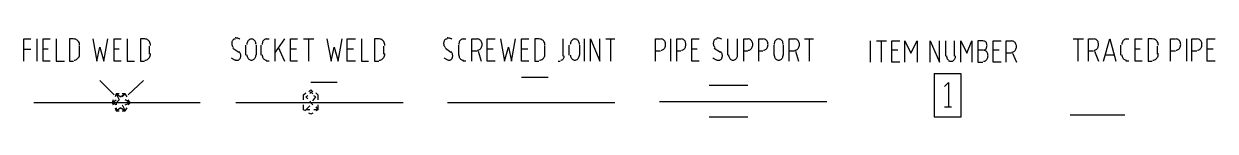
# Model space of a CAD drawing. Header units: millimetres. Extents: x 43 to 817, y 0 to 715.
# Drawn here: x 676.4 to 817.4, y 0 to 9.4 of the extents above; entities that cross this region are included whole.
import ezdxf

# ---------------------------------------------------------------- set-up
doc = ezdxf.new("R2010")
doc.units = ezdxf.units.MM
doc.layers.add('DIAGRAM', color=4, linetype='Continuous')

msp = doc.modelspace()

# ---------------------------------------------------------------- linework, layer by layer
at = {"layer": 'DIAGRAM'}
for p, q in [((676.36, 6.64), (676.36, 9.28)), ((676.36, 9.28), (677.2, 9.28)), ((677.92, 6.64), (677.92, 9.28)), ((678.64, 6.64), (678.64, 9.28)), ((678.64, 9.28), (679.48, 9.28)), ((680.2, 9.28), (680.2, 6.64)), ((682.24, 9.28), (681.76, 9.28)), ((681.76, 9.28), (681.76, 6.64)), ((682.41, 9.27), (682.3, 9.28)), ((682.51, 9.24), (682.41, 9.27)), ((682.6, 9.19), (682.51, 9.24)), ((682.69, 9.13), (682.6, 9.19)), ((682.77, 9.05), (682.69, 9.13)), ((682.83, 8.96), (682.77, 9.05)), ((682.89, 8.86), (682.83, 8.96)), ((682.93, 8.75), (682.89, 8.86)), ((682.95, 8.63), (682.93, 8.75)), ((682.96, 8.5), (682.95, 8.63)), ((684.52, 9.28), (685, 6.64)), ((685.84, 6.64), (686.32, 9.28)), ((687.04, 6.64), (687.04, 9.28)), ((687.04, 9.28), (687.88, 9.28)), ((688.6, 9.28), (688.6, 6.64)), ((690.64, 9.28), (690.16, 9.28)), ((690.16, 9.28), (690.16, 6.64)), ((690.81, 9.27), (690.7, 9.28)), ((690.91, 9.24), (690.81, 9.27)), ((691, 9.19), (690.91, 9.24)), ((691.09, 9.13), (691, 9.19)), ((691.17, 9.05), (691.09, 9.13)), ((691.23, 8.96), (691.17, 9.05)), ((691.29, 8.86), (691.23, 8.96)), ((691.33, 8.75), (691.29, 8.86)), ((691.35, 8.63), (691.33, 8.75)), ((691.36, 8.5), (691.35, 8.63)), ((700.97, 8.86), (700.96, 8.79)), ((700.96, 8.79), (700.96, 8.72)), ((700.96, 8.72), (700.97, 8.65)), ((700.99, 8.94), (700.97, 8.86)), ((700.97, 8.65), (700.98, 8.58)), ((700.98, 8.58), (701, 8.51)), ((701.01, 9), (700.99, 8.94)), ((701, 8.51), (701.03, 8.45)), ((701.04, 9.06), (701.01, 9)), ((701.08, 9.12), (701.04, 9.06)), ((701.12, 9.16), (701.08, 9.12)), ((701.16, 9.2), (701.12, 9.16)), ((701.21, 9.24), (701.16, 9.2)), ((701.27, 9.26), (701.21, 9.24)), ((701.32, 9.27), (701.27, 9.26)), ((701.38, 9.28), (701.32, 9.27)), ((701.45, 9.4), (701.39, 9.4)), ((701.51, 9.39), (701.45, 9.4)), ((701.56, 9.39), (701.51, 9.39)), ((701.62, 9.37), (701.56, 9.39)), ((701.67, 9.36), (701.62, 9.37)), ((701.73, 9.35), (701.67, 9.36)), ((701.78, 9.33), (701.73, 9.35)), ((701.84, 9.31), (701.78, 9.33)), ((701.89, 9.28), (701.84, 9.31)), ((701.94, 9.25), (701.89, 9.28)), ((702.64, 7.36), (702.64, 8.56)), ((702.77, 8.73), (702.76, 8.62)), ((702.79, 8.83), (702.77, 8.73)), ((702.82, 8.92), (702.79, 8.83)), ((702.86, 9.01), (702.82, 8.92)), ((702.92, 9.09), (702.86, 9.01)), ((702.98, 9.15), (702.92, 9.09)), ((703.05, 9.21), (702.98, 9.15)), ((703.13, 9.25), (703.05, 9.21)), ((703.21, 9.27), (703.13, 9.25)), ((703.3, 9.28), (703.21, 9.27)), ((703.39, 9.27), (703.3, 9.28)), ((703.47, 9.25), (703.39, 9.27)), ((703.55, 9.21), (703.47, 9.25)), ((703.62, 9.15), (703.55, 9.21)), ((703.68, 9.09), (703.62, 9.15)), ((703.74, 9.01), (703.68, 9.09)), ((703.78, 8.92), (703.74, 9.01)), ((703.81, 8.83), (703.78, 8.92)), ((703.83, 8.73), (703.81, 8.83)), ((703.84, 8.62), (703.83, 8.73)), ((703.84, 8.56), (703.84, 7.36)), ((704.44, 7.36), (704.44, 8.56)), ((704.57, 8.73), (704.56, 8.62)), ((704.59, 8.83), (704.57, 8.73)), ((704.62, 8.92), (704.59, 8.83)), ((704.66, 9.01), (704.62, 8.92)), ((704.72, 9.09), (704.66, 9.01)), ((704.78, 9.15), (704.72, 9.09)), ((704.85, 9.21), (704.78, 9.15)), ((704.93, 9.25), (704.85, 9.21)), ((705.01, 9.27), (704.93, 9.25)), ((705.1, 9.28), (705.01, 9.27)), ((705.04, 9.28), (705.4, 9.28)), ((706.12, 6.64), (706.12, 9.28)), ((707.2, 9.28), (706.12, 7.72)), ((707.92, 6.64), (707.92, 9.28)), ((707.92, 9.28), (708.76, 9.28)), ((709.48, 9.28), (710.68, 9.28)), ((710.08, 6.64), (710.08, 9.28)), ((712.24, 9.28), (712.72, 6.64)), ((713.56, 6.64), (714.04, 9.28)), ((714.64, 6.64), (714.64, 9.28)), ((714.64, 9.28), (715.6, 9.28)), ((716.32, 9.28), (716.32, 6.64)), ((718.36, 9.28), (717.88, 9.28)), ((717.88, 9.28), (717.88, 6.64)), ((718.53, 9.27), (718.42, 9.28)), ((718.63, 9.24), (718.53, 9.27)), ((718.72, 9.19), (718.63, 9.24)), ((718.81, 9.13), (718.72, 9.19)), ((718.89, 9.05), (718.81, 9.13)), ((718.95, 8.96), (718.89, 9.05)), ((719.01, 8.86), (718.95, 8.96)), ((719.05, 8.75), (719.01, 8.86)), ((719.07, 8.63), (719.05, 8.75)), ((719.08, 8.5), (719.07, 8.63)), ((726.05, 8.86), (726.04, 8.79)), ((726.04, 8.79), (726.04, 8.72)), ((726.04, 8.72), (726.05, 8.65)), ((726.07, 8.94), (726.05, 8.86)), ((726.05, 8.65), (726.06, 8.58)), ((726.06, 8.58), (726.08, 8.51)), ((726.09, 9), (726.07, 8.94)), ((726.08, 8.51), (726.11, 8.45)), ((726.12, 9.06), (726.09, 9)), ((726.16, 9.12), (726.12, 9.06)), ((726.2, 9.16), (726.16, 9.12)), ((726.24, 9.2), (726.2, 9.16)), ((726.29, 9.24), (726.24, 9.2)), ((726.35, 9.26), (726.29, 9.24)), ((726.4, 9.27), (726.35, 9.26)), ((726.46, 9.28), (726.4, 9.27)), ((726.53, 9.4), (726.47, 9.4)), ((726.59, 9.39), (726.53, 9.4)), ((726.64, 9.39), (726.59, 9.39)), ((726.7, 9.37), (726.64, 9.39)), ((726.75, 9.36), (726.7, 9.37)), ((726.81, 9.35), (726.75, 9.36)), ((726.86, 9.33), (726.81, 9.35)), ((726.92, 9.31), (726.86, 9.33)), ((726.97, 9.28), (726.92, 9.31)), ((727.02, 9.25), (726.97, 9.28)), ((727.85, 8.73), (727.84, 8.62)), ((727.84, 7.36), (727.84, 8.56)), ((727.87, 8.83), (727.85, 8.73)), ((727.9, 8.92), (727.87, 8.83)), ((727.94, 9.01), (727.9, 8.92)), ((728, 9.09), (727.94, 9.01)), ((728.06, 9.15), (728, 9.09)), ((728.13, 9.21), (728.06, 9.15)), ((728.21, 9.25), (728.13, 9.21)), ((728.29, 9.27), (728.21, 9.25)), ((728.38, 9.28), (728.29, 9.27)), ((728.32, 9.28), (728.68, 9.28)), ((729.4, 6.64), (729.4, 9.28)), ((729.4, 9.28), (730, 9.28)), ((730.15, 9.27), (730.06, 9.28)), ((730.23, 9.25), (730.15, 9.27)), ((730.31, 9.21), (730.23, 9.25)), ((730.38, 9.15), (730.31, 9.21)), ((730.44, 9.09), (730.38, 9.15)), ((730.5, 9.01), (730.44, 9.09)), ((730.54, 8.92), (730.5, 9.01)), ((730.57, 8.83), (730.54, 8.92)), ((730.59, 8.73), (730.57, 8.83)), ((730.57, 8.41), (730.59, 8.51)), ((730.6, 8.62), (730.59, 8.73)), ((730.59, 8.51), (730.6, 8.62)), ((731.2, 6.64), (731.2, 9.28)), ((731.2, 9.28), (732.16, 9.28)), ((732.76, 9.28), (733.24, 6.64)), ((734.08, 6.64), (734.56, 9.28)), ((735.28, 6.64), (735.28, 9.28)), ((735.28, 9.28), (736.12, 9.28)), ((737.32, 9.28), (736.84, 9.28)), ((736.84, 9.28), (736.84, 6.64)), ((737.49, 9.27), (737.38, 9.28)), ((737.59, 9.24), (737.49, 9.27)), ((737.68, 9.19), (737.59, 9.24)), ((737.77, 9.13), (737.68, 9.19)), ((737.85, 9.05), (737.77, 9.13)), ((737.91, 8.96), (737.85, 9.05)), ((737.97, 8.86), (737.91, 8.96)), ((738.01, 8.75), (737.97, 8.86)), ((738.03, 8.63), (738.01, 8.75)), ((738.04, 8.5), (738.03, 8.63)), ((740.2, 7.24), (740.2, 9.28)), ((740.92, 7.36), (740.92, 8.56)), ((741.05, 8.73), (741.04, 8.62)), ((741.07, 8.83), (741.05, 8.73)), ((741.1, 8.92), (741.07, 8.83)), ((741.14, 9.01), (741.1, 8.92)), ((741.2, 9.09), (741.14, 9.01)), ((741.26, 9.15), (741.2, 9.09)), ((741.33, 9.21), (741.26, 9.15)), ((741.41, 9.25), (741.33, 9.21)), ((741.49, 9.27), (741.41, 9.25)), ((741.58, 9.28), (741.49, 9.27)), ((741.67, 9.27), (741.58, 9.28)), ((741.75, 9.25), (741.67, 9.27)), ((741.83, 9.21), (741.75, 9.25)), ((741.9, 9.15), (741.83, 9.21)), ((741.96, 9.09), (741.9, 9.15)), ((742.02, 9.01), (741.96, 9.09)), ((742.06, 8.92), (742.02, 9.01)), ((742.09, 8.83), (742.06, 8.92)), ((742.11, 8.73), (742.09, 8.83)), ((742.12, 8.62), (742.11, 8.73)), ((742.12, 8.56), (742.12, 7.36)), ((742.72, 6.64), (742.72, 9.28)), ((743.44, 6.64), (743.44, 9.28)), ((743.44, 9.28), (744.52, 6.64)), ((744.52, 6.64), (744.52, 9.28)), ((745.24, 9.28), (746.32, 9.28)), ((745.84, 6.64), (745.84, 9.28)), ((751.12, 6.64), (751.12, 9.28)), ((751.12, 9.28), (751.72, 9.28)), ((751.87, 9.27), (751.78, 9.28)), ((751.95, 9.25), (751.87, 9.27)), ((752.03, 9.21), (751.95, 9.25)), ((752.1, 9.15), (752.03, 9.21)), ((752.16, 9.09), (752.1, 9.15)), ((752.22, 9.01), (752.16, 9.09)), ((752.26, 8.92), (752.22, 9.01)), ((752.29, 8.83), (752.26, 8.92)), ((752.31, 8.73), (752.29, 8.83)), ((752.29, 8.41), (752.31, 8.51)), ((752.32, 8.62), (752.31, 8.73)), ((752.31, 8.51), (752.32, 8.62)), ((752.92, 6.64), (752.92, 9.28)), ((753.64, 6.64), (753.64, 9.28)), ((753.64, 9.28), (754.12, 9.28)), ((754.27, 9.27), (754.18, 9.28)), ((754.35, 9.25), (754.27, 9.27)), ((754.43, 9.21), (754.35, 9.25)), ((754.5, 9.15), (754.43, 9.21)), ((754.56, 9.09), (754.5, 9.15)), ((754.62, 9.01), (754.56, 9.09)), ((754.66, 8.92), (754.62, 9.01)), ((754.69, 8.83), (754.66, 8.92)), ((754.71, 8.73), (754.69, 8.83)), ((754.69, 8.41), (754.71, 8.51)), ((754.72, 8.62), (754.71, 8.73)), ((754.71, 8.51), (754.72, 8.62)), ((755.44, 6.64), (755.44, 9.28)), ((755.44, 9.28), (756.28, 9.28)), ((757.97, 8.86), (757.96, 8.79)), ((757.96, 8.79), (757.96, 8.72)), ((757.96, 8.72), (757.97, 8.65)), ((757.99, 8.94), (757.97, 8.86)), ((757.97, 8.65), (757.98, 8.58)), ((757.98, 8.58), (758, 8.51)), ((758.01, 9), (757.99, 8.94)), ((758, 8.51), (758.03, 8.45)), ((758.04, 9.06), (758.01, 9)), ((758.08, 9.12), (758.04, 9.06)), ((758.12, 9.16), (758.08, 9.12)), ((758.16, 9.2), (758.12, 9.16)), ((758.21, 9.24), (758.16, 9.2)), ((758.27, 9.26), (758.21, 9.24)), ((758.32, 9.27), (758.27, 9.26)), ((758.38, 9.28), (758.32, 9.27)), ((758.45, 9.4), (758.39, 9.4)), ((758.51, 9.39), (758.45, 9.4)), ((758.56, 9.39), (758.51, 9.39)), ((758.62, 9.37), (758.56, 9.39)), ((758.67, 9.36), (758.62, 9.37)), ((758.73, 9.35), (758.67, 9.36)), ((758.78, 9.33), (758.73, 9.35)), ((758.84, 9.31), (758.78, 9.33)), ((758.89, 9.28), (758.84, 9.31)), ((758.94, 9.25), (758.89, 9.28)), ((759.64, 9.28), (759.64, 7.36)), ((760.84, 7.36), (760.84, 9.28)), ((761.56, 6.64), (761.56, 9.28)), ((761.56, 9.28), (762.04, 9.28)), ((762.19, 9.27), (762.1, 9.28)), ((762.27, 9.25), (762.19, 9.27)), ((762.35, 9.21), (762.27, 9.25)), ((762.42, 9.15), (762.35, 9.21)), ((762.48, 9.09), (762.42, 9.15)), ((762.54, 9.01), (762.48, 9.09)), ((762.58, 8.92), (762.54, 9.01)), ((762.61, 8.83), (762.58, 8.92)), ((762.63, 8.73), (762.61, 8.83)), ((762.61, 8.41), (762.63, 8.51)), ((762.64, 8.62), (762.63, 8.73)), ((762.63, 8.51), (762.64, 8.62)), ((763.36, 6.64), (763.36, 9.28)), ((763.36, 9.28), (763.84, 9.28)), ((763.99, 9.27), (763.9, 9.28)), ((764.07, 9.25), (763.99, 9.27)), ((764.15, 9.21), (764.07, 9.25)), ((764.22, 9.15), (764.15, 9.21)), ((764.28, 9.09), (764.22, 9.15)), ((764.34, 9.01), (764.28, 9.09)), ((764.38, 8.92), (764.34, 9.01)), ((764.41, 8.83), (764.38, 8.92)), ((764.43, 8.73), (764.41, 8.83)), ((764.41, 8.41), (764.43, 8.51)), ((764.44, 8.62), (764.43, 8.73)), ((764.43, 8.51), (764.44, 8.62)), ((765.17, 8.73), (765.16, 8.62)), ((765.16, 7.36), (765.16, 8.56)), ((765.19, 8.83), (765.17, 8.73)), ((765.22, 8.92), (765.19, 8.83)), ((765.26, 9.01), (765.22, 8.92)), ((765.32, 9.09), (765.26, 9.01)), ((765.38, 9.15), (765.32, 9.09)), ((765.45, 9.21), (765.38, 9.15)), ((765.53, 9.25), (765.45, 9.21)), ((765.61, 9.27), (765.53, 9.25)), ((765.7, 9.28), (765.61, 9.27)), ((765.79, 9.27), (765.7, 9.28)), ((765.87, 9.25), (765.79, 9.27)), ((765.95, 9.21), (765.87, 9.25)), ((766.02, 9.15), (765.95, 9.21)), ((766.08, 9.09), (766.02, 9.15)), ((766.14, 9.01), (766.08, 9.09)), ((766.18, 8.92), (766.14, 9.01)), ((766.21, 8.83), (766.18, 8.92)), ((766.23, 8.73), (766.21, 8.83)), ((766.24, 8.62), (766.23, 8.73)), ((766.24, 8.56), (766.24, 7.36)), ((766.96, 6.64), (766.96, 9.28)), ((766.96, 9.28), (767.56, 9.28)), ((767.71, 9.27), (767.62, 9.28)), ((767.79, 9.25), (767.71, 9.27)), ((767.87, 9.21), (767.79, 9.25)), ((767.94, 9.15), (767.87, 9.21)), ((768, 9.09), (767.94, 9.15)), ((768.06, 9.01), (768, 9.09)), ((768.1, 8.92), (768.06, 9.01)), ((768.13, 8.83), (768.1, 8.92)), ((768.15, 8.73), (768.13, 8.83)), ((768.13, 8.41), (768.15, 8.51)), ((768.16, 8.62), (768.15, 8.73)), ((768.15, 8.51), (768.16, 8.62)), ((768.76, 9.28), (769.84, 9.28)), ((769.36, 6.64), (769.36, 9.28)), ((776.56, 6.52), (776.56, 9.04)), ((777.28, 9.04), (778.48, 9.04)), ((777.88, 6.52), (777.88, 9.04)), ((779.08, 6.52), (779.08, 9.04)), ((779.08, 9.04), (780.04, 9.04)), ((780.64, 6.52), (780.64, 9.04)), ((780.64, 9.04), (781.36, 7.6)), ((781.36, 7.6), (782.08, 9.04)), ((782.08, 9.04), (782.08, 6.52)), ((783.64, 6.52), (783.64, 9.04)), ((783.64, 9.04), (784.72, 6.52)), ((784.72, 6.52), (784.72, 9.04)), ((785.44, 9.04), (785.44, 7.24)), ((786.52, 7.24), (786.52, 9.04)), ((787.24, 6.52), (787.24, 9.04)), ((787.24, 9.04), (787.96, 7.6)), ((787.96, 7.6), (788.56, 9.04)), ((788.56, 9.04), (788.56, 6.52)), ((789.88, 9.04), (789.28, 9.04)), ((789.28, 9.04), (789.28, 6.52)), ((790.01, 9.03), (789.94, 9.04)), ((790.07, 9.01), (790.01, 9.03)), ((790.13, 8.98), (790.07, 9.01)), ((790.19, 8.94), (790.13, 8.98)), ((790.24, 8.88), (790.19, 8.94)), ((790.28, 8.82), (790.24, 8.88)), ((790.31, 8.75), (790.28, 8.82)), ((790.34, 8.67), (790.31, 8.75)), ((790.35, 8.59), (790.34, 8.67)), ((790.36, 8.5), (790.35, 8.59)), ((790.35, 8.41), (790.36, 8.5)), ((791.08, 6.52), (791.08, 9.04)), ((791.08, 9.04), (792.04, 9.04)), ((792.64, 6.52), (792.64, 9.04)), ((792.64, 9.04), (793.24, 9.04)), ((793.39, 9.03), (793.3, 9.04)), ((793.47, 9.01), (793.39, 9.03)), ((793.55, 8.97), (793.47, 9.01)), ((793.62, 8.91), (793.55, 8.97)), ((793.68, 8.85), (793.62, 8.91)), ((793.74, 8.77), (793.68, 8.85)), ((793.78, 8.68), (793.74, 8.77)), ((793.81, 8.59), (793.78, 8.68)), ((793.83, 8.49), (793.81, 8.59)), ((793.84, 8.38), (793.83, 8.49)), ((800.56, 9.28), (801.76, 9.28)), ((801.16, 6.64), (801.16, 9.28)), ((802.36, 6.64), (802.36, 9.28)), ((802.36, 9.28), (802.96, 9.28)), ((803.11, 9.27), (803.02, 9.28)), ((803.19, 9.25), (803.11, 9.27)), ((803.27, 9.21), (803.19, 9.25)), ((803.34, 9.15), (803.27, 9.21)), ((803.4, 9.09), (803.34, 9.15)), ((803.46, 9.01), (803.4, 9.09)), ((803.5, 8.92), (803.46, 9.01)), ((803.53, 8.83), (803.5, 8.92)), ((803.55, 8.73), (803.53, 8.83)), ((803.53, 8.41), (803.55, 8.51)), ((803.56, 8.62), (803.55, 8.73)), ((803.55, 8.51), (803.56, 8.62)), ((804.16, 6.64), (804.88, 9.28)), ((804.88, 9.28), (805.6, 6.64)), ((806.2, 7.36), (806.2, 8.56)), ((806.33, 8.73), (806.32, 8.62)), ((806.35, 8.83), (806.33, 8.73)), ((806.38, 8.92), (806.35, 8.83)), ((806.42, 9.01), (806.38, 8.92)), ((806.48, 9.09), (806.42, 9.01)), ((806.54, 9.15), (806.48, 9.09)), ((806.61, 9.21), (806.54, 9.15)), ((806.69, 9.25), (806.61, 9.21)), ((806.77, 9.27), (806.69, 9.25)), ((806.86, 9.28), (806.77, 9.27)), ((806.8, 9.28), (807.16, 9.28)), ((807.88, 6.64), (807.88, 9.28)), ((807.88, 9.28), (808.72, 9.28)), ((809.92, 9.28), (809.44, 9.28)), ((809.44, 9.28), (809.44, 6.64)), ((810.09, 9.27), (809.98, 9.28)), ((810.19, 9.24), (810.09, 9.27)), ((810.28, 9.19), (810.19, 9.24)), ((810.37, 9.13), (810.28, 9.19)), ((810.45, 9.05), (810.37, 9.13)), ((810.51, 8.96), (810.45, 9.05)), ((810.57, 8.86), (810.51, 8.96)), ((810.61, 8.75), (810.57, 8.86)), ((810.63, 8.63), (810.61, 8.75)), ((810.64, 8.5), (810.63, 8.63)), ((812.08, 6.64), (812.08, 9.28)), ((812.08, 9.28), (812.68, 9.28)), ((812.83, 9.27), (812.74, 9.28)), ((812.91, 9.25), (812.83, 9.27)), ((812.99, 9.21), (812.91, 9.25)), ((813.06, 9.15), (812.99, 9.21)), ((813.12, 9.09), (813.06, 9.15)), ((813.18, 9.01), (813.12, 9.09)), ((813.22, 8.92), (813.18, 9.01)), ((813.25, 8.83), (813.22, 8.92)), ((813.27, 8.73), (813.25, 8.83)), ((813.25, 8.41), (813.27, 8.51)), ((813.28, 8.62), (813.27, 8.73)), ((813.27, 8.51), (813.28, 8.62)), ((814, 6.64), (814, 9.28)), ((814.6, 6.64), (814.6, 9.28)), ((814.6, 9.28), (815.2, 9.28)), ((815.35, 9.27), (815.26, 9.28)), ((815.43, 9.25), (815.35, 9.27)), ((815.51, 9.21), (815.43, 9.25)), ((815.58, 9.15), (815.51, 9.21)), ((815.64, 9.09), (815.58, 9.15)), ((815.7, 9.01), (815.64, 9.09)), ((815.74, 8.92), (815.7, 9.01)), ((815.77, 8.83), (815.74, 8.92)), ((815.79, 8.73), (815.77, 8.83)), ((815.77, 8.41), (815.79, 8.51)), ((815.8, 8.62), (815.79, 8.73)), ((815.79, 8.51), (815.8, 8.62)), ((816.4, 6.64), (816.4, 9.28)), ((816.4, 9.28), (817.36, 9.28)), ((676.36, 8.08), (677.2, 8.08)), ((679.24, 8.08), (678.64, 8.08)), ((682.77, 6.99), (682.83, 7.08)), ((682.83, 7.08), (682.89, 7.18)), ((682.89, 7.18), (682.93, 7.29)), ((682.93, 7.29), (682.95, 7.41)), ((682.95, 7.41), (682.96, 7.54)), ((682.96, 7.48), (682.96, 8.44)), ((685, 6.64), (685.36, 8.32)), ((685.36, 8.32), (685.84, 6.64)), ((687.64, 8.08), (687.04, 8.08)), ((691.17, 6.99), (691.23, 7.08)), ((691.23, 7.08), (691.29, 7.18)), ((691.24, 7.48), (691.24, 8.44)), ((691.29, 7.18), (691.33, 7.29)), ((691.33, 7.29), (691.35, 7.41)), ((691.35, 7.41), (691.36, 7.54)), ((701.03, 8.45), (701.06, 8.39)), ((701.06, 8.39), (701.1, 8.34)), ((701.08, 8.2), (701.8, 7.72)), ((701.1, 8.34), (701.14, 8.3)), ((701.14, 8.3), (701.19, 8.26)), ((701.86, 7.74), (701.81, 7.78)), ((701.9, 7.7), (701.86, 7.74)), ((701.94, 7.65), (701.9, 7.7)), ((701.97, 7.59), (701.94, 7.65)), ((702, 7.53), (701.97, 7.59)), ((701.99, 7.04), (702.01, 7.1)), ((702.02, 7.46), (702, 7.53)), ((702.01, 7.1), (702.03, 7.18)), ((702.03, 7.39), (702.02, 7.46)), ((702.04, 7.32), (702.03, 7.39)), ((702.03, 7.18), (702.04, 7.25)), ((702.04, 7.25), (702.04, 7.32)), ((702.76, 7.42), (702.77, 7.31)), ((702.77, 7.31), (702.79, 7.21)), ((702.79, 7.21), (702.82, 7.12)), ((702.82, 7.12), (702.86, 7.03)), ((703.74, 7.03), (703.78, 7.12)), ((703.78, 7.12), (703.81, 7.21)), ((703.81, 7.21), (703.83, 7.31)), ((703.83, 7.31), (703.84, 7.42)), ((704.56, 7.42), (704.57, 7.31)), ((704.57, 7.31), (704.59, 7.21)), ((704.59, 7.21), (704.62, 7.12)), ((704.62, 7.12), (704.66, 7.03)), ((706.48, 8.32), (707.2, 6.64)), ((708.64, 8.08), (707.92, 8.08)), ((712.72, 6.64), (713.08, 8.32)), ((713.08, 8.32), (713.56, 6.64)), ((715.36, 8.08), (714.64, 8.08)), ((718.89, 6.99), (718.95, 7.08)), ((718.95, 7.08), (719.01, 7.18)), ((718.96, 7.48), (718.96, 8.44)), ((719.01, 7.18), (719.05, 7.29)), ((719.05, 7.29), (719.07, 7.41)), ((719.07, 7.41), (719.08, 7.54)), ((726.11, 8.45), (726.14, 8.39)), ((726.14, 8.39), (726.18, 8.34)), ((726.18, 8.34), (726.22, 8.3)), ((726.22, 8.3), (726.27, 8.26)), ((726.28, 8.2), (726.88, 7.72)), ((726.94, 7.74), (726.89, 7.78)), ((726.98, 7.7), (726.94, 7.74)), ((727.02, 7.65), (726.98, 7.7)), ((727.05, 7.59), (727.02, 7.65)), ((727.08, 7.53), (727.05, 7.59)), ((727.07, 7.04), (727.09, 7.1)), ((727.1, 7.46), (727.08, 7.53)), ((727.09, 7.1), (727.11, 7.18)), ((727.11, 7.39), (727.1, 7.46)), ((727.12, 7.32), (727.11, 7.39)), ((727.11, 7.18), (727.12, 7.25)), ((727.12, 7.25), (727.12, 7.32)), ((727.84, 7.42), (727.85, 7.31)), ((727.85, 7.31), (727.87, 7.21)), ((727.87, 7.21), (727.9, 7.12)), ((727.9, 7.12), (727.94, 7.03)), ((730, 7.84), (729.4, 7.84)), ((730.06, 7.96), (730.15, 7.97)), ((730.12, 7.84), (730.48, 6.64)), ((730.15, 7.97), (730.23, 7.99)), ((730.23, 7.99), (730.31, 8.03)), ((730.31, 8.03), (730.38, 8.09)), ((730.38, 8.09), (730.44, 8.15)), ((730.44, 8.15), (730.5, 8.23)), ((730.5, 8.23), (730.54, 8.32)), ((730.54, 8.32), (730.57, 8.41)), ((731.92, 8.08), (731.2, 8.08)), ((733.24, 6.64), (733.72, 8.32)), ((733.72, 8.32), (734.08, 6.64)), ((736, 8.08), (735.28, 8.08)), ((737.85, 6.99), (737.91, 7.08)), ((737.91, 7.08), (737.97, 7.18)), ((737.97, 7.18), (738.01, 7.29)), ((738.01, 7.29), (738.03, 7.41)), ((738.03, 7.41), (738.04, 7.54)), ((738.04, 7.48), (738.04, 8.44)), ((740.24, 6.98), (740.27, 7.05)), ((740.27, 7.05), (740.3, 7.13)), ((740.3, 7.13), (740.31, 7.21)), ((740.31, 7.21), (740.32, 7.3)), ((741.04, 7.42), (741.05, 7.31)), ((741.05, 7.31), (741.07, 7.21)), ((741.07, 7.21), (741.1, 7.12)), ((741.1, 7.12), (741.14, 7.03)), ((742.02, 7.03), (742.06, 7.12)), ((742.06, 7.12), (742.09, 7.21)), ((742.09, 7.21), (742.11, 7.31)), ((742.11, 7.31), (742.12, 7.42)), ((751.72, 7.84), (751.12, 7.84)), ((751.78, 7.96), (751.87, 7.97)), ((751.87, 7.97), (751.95, 7.99)), ((751.95, 7.99), (752.03, 8.03)), ((752.03, 8.03), (752.1, 8.09)), ((752.1, 8.09), (752.16, 8.15)), ((752.16, 8.15), (752.22, 8.23)), ((752.22, 8.23), (752.26, 8.32)), ((752.26, 8.32), (752.29, 8.41)), ((754.12, 7.84), (753.64, 7.84)), ((754.18, 7.96), (754.27, 7.97)), ((754.27, 7.97), (754.35, 7.99)), ((754.35, 7.99), (754.43, 8.03)), ((754.43, 8.03), (754.5, 8.09)), ((754.5, 8.09), (754.56, 8.15)), ((754.56, 8.15), (754.62, 8.23)), ((754.62, 8.23), (754.66, 8.32)), ((754.66, 8.32), (754.69, 8.41)), ((756.04, 8.08), (755.44, 8.08)), ((758.03, 8.45), (758.06, 8.39)), ((758.06, 8.39), (758.1, 8.34)), ((758.08, 8.2), (758.8, 7.72)), ((758.1, 8.34), (758.14, 8.3)), ((758.14, 8.3), (758.19, 8.26)), ((758.86, 7.74), (758.81, 7.78)), ((758.9, 7.7), (758.86, 7.74)), ((758.94, 7.65), (758.9, 7.7)), ((758.97, 7.59), (758.94, 7.65)), ((759, 7.53), (758.97, 7.59)), ((758.99, 7.04), (759.01, 7.1)), ((759.02, 7.46), (759, 7.53)), ((759.01, 7.1), (759.03, 7.18)), ((759.03, 7.39), (759.02, 7.46)), ((759.04, 7.32), (759.03, 7.39)), ((759.03, 7.18), (759.04, 7.25)), ((759.04, 7.25), (759.04, 7.32)), ((759.76, 7.42), (759.77, 7.31)), ((759.77, 7.31), (759.79, 7.21)), ((759.79, 7.21), (759.82, 7.12)), ((759.82, 7.12), (759.86, 7.03)), ((760.74, 7.03), (760.78, 7.12)), ((760.78, 7.12), (760.81, 7.21)), ((760.81, 7.21), (760.83, 7.31)), ((760.83, 7.31), (760.84, 7.42)), ((762.04, 7.84), (761.56, 7.84)), ((762.1, 7.96), (762.19, 7.97)), ((762.19, 7.97), (762.27, 7.99)), ((762.27, 7.99), (762.35, 8.03)), ((762.35, 8.03), (762.42, 8.09)), ((762.42, 8.09), (762.48, 8.15)), ((762.48, 8.15), (762.54, 8.23)), ((762.54, 8.23), (762.58, 8.32)), ((762.58, 8.32), (762.61, 8.41)), ((763.84, 7.84), (763.36, 7.84)), ((763.9, 7.96), (763.99, 7.97)), ((763.99, 7.97), (764.07, 7.99)), ((764.07, 7.99), (764.15, 8.03)), ((764.15, 8.03), (764.22, 8.09)), ((764.22, 8.09), (764.28, 8.15)), ((764.28, 8.15), (764.34, 8.23)), ((764.34, 8.23), (764.38, 8.32)), ((764.38, 8.32), (764.41, 8.41)), ((765.16, 7.42), (765.17, 7.31)), ((765.17, 7.31), (765.19, 7.21)), ((765.19, 7.21), (765.22, 7.12)), ((765.22, 7.12), (765.26, 7.03)), ((766.14, 7.03), (766.18, 7.12)), ((766.18, 7.12), (766.21, 7.21)), ((766.21, 7.21), (766.23, 7.31)), ((766.23, 7.31), (766.24, 7.42)), ((767.56, 7.84), (766.96, 7.84)), ((767.62, 7.96), (767.71, 7.97)), ((767.68, 7.84), (768.04, 6.64)), ((767.71, 7.97), (767.79, 7.99)), ((767.79, 7.99), (767.87, 8.03)), ((767.87, 8.03), (767.94, 8.09)), ((767.94, 8.09), (768, 8.15)), ((768, 8.15), (768.06, 8.23)), ((768.06, 8.23), (768.1, 8.32)), ((768.1, 8.32), (768.13, 8.41)), ((779.8, 7.96), (779.08, 7.96)), ((785.56, 7.3), (785.57, 7.19)), ((785.57, 7.19), (785.59, 7.09)), ((785.59, 7.09), (785.62, 7)), ((786.58, 7), (786.61, 7.09)), ((786.61, 7.09), (786.63, 7.19)), ((786.63, 7.19), (786.64, 7.3)), ((789.88, 7.96), (789.28, 7.96)), ((789.94, 7.96), (790.01, 7.97)), ((790.03, 7.95), (789.94, 7.96)), ((790.01, 7.97), (790.07, 7.99)), ((790.11, 7.93), (790.03, 7.95)), ((790.07, 7.99), (790.13, 8.02)), ((790.19, 7.89), (790.11, 7.93)), ((790.13, 8.02), (790.19, 8.06)), ((790.19, 8.06), (790.24, 8.12)), ((790.26, 7.83), (790.19, 7.89)), ((790.24, 8.12), (790.28, 8.18)), ((790.32, 7.77), (790.26, 7.83)), ((790.28, 8.18), (790.31, 8.25)), ((790.31, 8.25), (790.34, 8.33)), ((790.38, 7.69), (790.32, 7.77)), ((790.34, 8.33), (790.35, 8.41)), ((790.42, 7.6), (790.38, 7.69)), ((790.45, 7.51), (790.42, 7.6)), ((790.42, 7), (790.45, 7.09)), ((790.47, 7.41), (790.45, 7.51)), ((790.45, 7.09), (790.47, 7.19)), ((790.48, 7.3), (790.47, 7.41)), ((790.47, 7.19), (790.48, 7.3)), ((791.8, 7.96), (791.08, 7.96)), ((793.24, 7.6), (792.64, 7.6)), ((793.3, 7.72), (793.39, 7.73)), ((793.36, 7.6), (793.84, 6.52)), ((793.39, 7.73), (793.47, 7.75)), ((793.47, 7.75), (793.55, 7.79)), ((793.55, 7.79), (793.62, 7.85)), ((793.62, 7.85), (793.68, 7.91)), ((793.68, 7.91), (793.74, 7.99)), ((793.74, 7.99), (793.78, 8.08)), ((793.78, 8.08), (793.81, 8.17)), ((793.81, 8.17), (793.83, 8.27)), ((793.83, 8.27), (793.84, 8.38)), ((802.96, 7.84), (802.36, 7.84)), ((803.02, 7.96), (803.11, 7.97)), ((803.08, 7.84), (803.56, 6.64)), ((803.11, 7.97), (803.19, 7.99)), ((803.19, 7.99), (803.27, 8.03)), ((803.27, 8.03), (803.34, 8.09)), ((803.34, 8.09), (803.4, 8.15)), ((803.4, 8.15), (803.46, 8.23)), ((803.46, 8.23), (803.5, 8.32)), ((803.5, 8.32), (803.53, 8.41)), ((805.36, 7.36), (804.4, 7.36)), ((806.32, 7.42), (806.33, 7.31)), ((806.33, 7.31), (806.35, 7.21)), ((806.35, 7.21), (806.38, 7.12)), ((806.38, 7.12), (806.42, 7.03)), ((808.48, 8.08), (807.88, 8.08)), ((810.45, 6.99), (810.51, 7.08)), ((810.51, 7.08), (810.57, 7.18)), ((810.52, 7.48), (810.52, 8.44)), ((810.57, 7.18), (810.61, 7.29)), ((810.61, 7.29), (810.63, 7.41)), ((810.63, 7.41), (810.64, 7.54)), ((812.68, 7.84), (812.08, 7.84)), ((812.74, 7.96), (812.83, 7.97)), ((812.83, 7.97), (812.91, 7.99)), ((812.91, 7.99), (812.99, 8.03)), ((812.99, 8.03), (813.06, 8.09)), ((813.06, 8.09), (813.12, 8.15)), ((813.12, 8.15), (813.18, 8.23)), ((813.18, 8.23), (813.22, 8.32)), ((813.22, 8.32), (813.25, 8.41)), ((815.2, 7.84), (814.6, 7.84)), ((815.26, 7.96), (815.35, 7.97)), ((815.35, 7.97), (815.43, 7.99)), ((815.43, 7.99), (815.51, 8.03)), ((815.51, 8.03), (815.58, 8.09)), ((815.58, 8.09), (815.64, 8.15)), ((815.64, 8.15), (815.7, 8.23)), ((815.7, 8.23), (815.74, 8.32)), ((815.74, 8.32), (815.77, 8.41)), ((817.12, 8.08), (816.4, 8.08)), ((679.48, 6.64), (678.64, 6.64)), ((680.2, 6.64), (681.16, 6.64)), ((681.76, 6.64), (682.24, 6.64)), ((682.3, 6.76), (682.41, 6.77)), ((682.41, 6.77), (682.51, 6.8)), ((682.51, 6.8), (682.6, 6.85)), ((682.6, 6.85), (682.69, 6.91)), ((682.69, 6.91), (682.77, 6.99)), ((687.88, 6.64), (687.04, 6.64)), ((688.6, 6.64), (689.44, 6.64)), ((690.16, 6.64), (690.64, 6.64)), ((690.7, 6.76), (690.81, 6.77)), ((690.81, 6.77), (690.91, 6.8)), ((690.91, 6.8), (691, 6.85)), ((691, 6.85), (691.09, 6.91)), ((691.09, 6.91), (691.17, 6.99)), ((700.91, 7.05), (700.96, 7)), ((700.96, 7), (701.03, 6.95)), ((701.03, 6.95), (701.09, 6.91)), ((701.09, 6.91), (701.16, 6.87)), ((701.16, 6.87), (701.22, 6.84)), ((701.22, 6.84), (701.29, 6.82)), ((701.29, 6.82), (701.36, 6.8)), ((701.36, 6.8), (701.43, 6.78)), ((701.43, 6.78), (701.5, 6.77)), ((701.5, 6.77), (701.57, 6.76)), ((701.62, 6.76), (701.68, 6.77)), ((701.68, 6.77), (701.73, 6.78)), ((701.73, 6.78), (701.79, 6.8)), ((701.79, 6.8), (701.84, 6.84)), ((701.84, 6.84), (701.88, 6.88)), ((701.88, 6.88), (701.92, 6.92)), ((701.92, 6.92), (701.96, 6.98)), ((701.96, 6.98), (701.99, 7.04)), ((702.86, 7.03), (702.92, 6.95)), ((702.92, 6.95), (702.98, 6.89)), ((702.98, 6.89), (703.05, 6.83)), ((703.05, 6.83), (703.13, 6.79)), ((703.13, 6.79), (703.21, 6.77)), ((703.21, 6.77), (703.3, 6.76)), ((703.3, 6.76), (703.39, 6.77)), ((703.39, 6.77), (703.47, 6.79)), ((703.47, 6.79), (703.55, 6.83)), ((703.55, 6.83), (703.62, 6.89)), ((703.62, 6.89), (703.68, 6.95)), ((703.68, 6.95), (703.74, 7.03)), ((704.66, 7.03), (704.72, 6.95)), ((704.72, 6.95), (704.78, 6.89)), ((704.78, 6.89), (704.85, 6.83)), ((704.85, 6.83), (704.93, 6.79)), ((704.93, 6.79), (705.01, 6.77)), ((705.01, 6.77), (705.1, 6.76)), ((705.4, 6.64), (705.04, 6.64)), ((708.76, 6.64), (707.92, 6.64)), ((715.6, 6.64), (714.64, 6.64)), ((716.32, 6.64), (717.16, 6.64)), ((717.88, 6.64), (718.36, 6.64)), ((718.42, 6.76), (718.53, 6.77)), ((718.53, 6.77), (718.63, 6.8)), ((718.63, 6.8), (718.72, 6.85)), ((718.72, 6.85), (718.81, 6.91)), ((718.81, 6.91), (718.89, 6.99)), ((726.11, 7.05), (726.16, 7)), ((726.16, 7), (726.23, 6.95)), ((726.23, 6.95), (726.29, 6.91)), ((726.29, 6.91), (726.36, 6.87)), ((726.36, 6.87), (726.42, 6.84)), ((726.42, 6.84), (726.49, 6.82)), ((726.49, 6.82), (726.56, 6.8)), ((726.56, 6.8), (726.63, 6.78)), ((726.63, 6.78), (726.7, 6.77)), ((726.7, 6.76), (726.76, 6.77)), ((726.7, 6.77), (726.77, 6.76)), ((726.76, 6.77), (726.81, 6.78)), ((726.81, 6.78), (726.87, 6.8)), ((726.87, 6.8), (726.92, 6.84)), ((726.92, 6.84), (726.96, 6.88)), ((726.96, 6.88), (727, 6.92)), ((727, 6.92), (727.04, 6.98)), ((727.04, 6.98), (727.07, 7.04)), ((727.94, 7.03), (728, 6.95)), ((728, 6.95), (728.06, 6.89)), ((728.06, 6.89), (728.13, 6.83)), ((728.13, 6.83), (728.21, 6.79)), ((728.21, 6.79), (728.29, 6.77)), ((728.29, 6.77), (728.38, 6.76)), ((728.68, 6.64), (728.32, 6.64)), ((732.16, 6.64), (731.2, 6.64)), ((736.12, 6.64), (735.28, 6.64)), ((736.84, 6.64), (737.32, 6.64)), ((737.38, 6.76), (737.49, 6.77)), ((737.49, 6.77), (737.59, 6.8)), ((737.59, 6.8), (737.68, 6.85)), ((737.68, 6.85), (737.77, 6.91)), ((737.77, 6.91), (737.85, 6.99)), ((739.6, 6.64), (739.84, 6.64)), ((739.9, 6.76), (739.97, 6.77)), ((739.97, 6.77), (740.03, 6.79)), ((740.03, 6.79), (740.09, 6.82)), ((740.09, 6.82), (740.15, 6.86)), ((740.15, 6.86), (740.2, 6.92)), ((740.2, 6.92), (740.24, 6.98)), ((741.14, 7.03), (741.2, 6.95)), ((741.2, 6.95), (741.26, 6.89)), ((741.26, 6.89), (741.33, 6.83)), ((741.33, 6.83), (741.41, 6.79)), ((741.41, 6.79), (741.49, 6.77)), ((741.49, 6.77), (741.58, 6.76)), ((741.58, 6.76), (741.67, 6.77)), ((741.67, 6.77), (741.75, 6.79)), ((741.75, 6.79), (741.83, 6.83)), ((741.83, 6.83), (741.9, 6.89)), ((741.9, 6.89), (741.96, 6.95)), ((741.96, 6.95), (742.02, 7.03)), ((756.28, 6.64), (755.44, 6.64)), ((757.91, 7.05), (757.96, 7)), ((757.96, 7), (758.03, 6.95)), ((758.03, 6.95), (758.09, 6.91)), ((758.09, 6.91), (758.16, 6.87)), ((758.16, 6.87), (758.22, 6.84)), ((758.22, 6.84), (758.29, 6.82)), ((758.29, 6.82), (758.36, 6.8)), ((758.36, 6.8), (758.43, 6.78)), ((758.43, 6.78), (758.5, 6.77)), ((758.5, 6.77), (758.57, 6.76)), ((758.62, 6.76), (758.68, 6.77)), ((758.68, 6.77), (758.73, 6.78)), ((758.73, 6.78), (758.79, 6.8)), ((758.79, 6.8), (758.84, 6.84)), ((758.84, 6.84), (758.88, 6.88)), ((758.88, 6.88), (758.92, 6.92)), ((758.92, 6.92), (758.96, 6.98)), ((758.96, 6.98), (758.99, 7.04)), ((759.86, 7.03), (759.92, 6.95)), ((759.92, 6.95), (759.98, 6.89)), ((759.98, 6.89), (760.05, 6.83)), ((760.05, 6.83), (760.13, 6.79)), ((760.13, 6.79), (760.21, 6.77)), ((760.21, 6.77), (760.3, 6.76)), ((760.3, 6.76), (760.39, 6.77)), ((760.39, 6.77), (760.47, 6.79)), ((760.47, 6.79), (760.55, 6.83)), ((760.55, 6.83), (760.62, 6.89)), ((760.62, 6.89), (760.68, 6.95)), ((760.68, 6.95), (760.74, 7.03)), ((765.26, 7.03), (765.32, 6.95)), ((765.32, 6.95), (765.38, 6.89)), ((765.38, 6.89), (765.45, 6.83)), ((765.45, 6.83), (765.53, 6.79)), ((765.53, 6.79), (765.61, 6.77)), ((765.61, 6.77), (765.7, 6.76)), ((765.7, 6.76), (765.79, 6.77)), ((765.79, 6.77), (765.87, 6.79)), ((765.87, 6.79), (765.95, 6.83)), ((765.95, 6.83), (766.02, 6.89)), ((766.02, 6.89), (766.08, 6.95)), ((766.08, 6.95), (766.14, 7.03)), ((780.04, 6.52), (779.08, 6.52)), ((785.62, 7), (785.66, 6.91)), ((785.66, 6.91), (785.72, 6.83)), ((785.72, 6.83), (785.78, 6.77)), ((785.78, 6.77), (785.85, 6.71)), ((785.85, 6.71), (785.93, 6.67)), ((785.93, 6.67), (786.01, 6.65)), ((786.01, 6.65), (786.1, 6.64)), ((786.1, 6.64), (786.19, 6.65)), ((786.19, 6.65), (786.27, 6.67)), ((786.27, 6.67), (786.35, 6.71)), ((786.35, 6.71), (786.42, 6.77)), ((786.42, 6.77), (786.48, 6.83)), ((786.48, 6.83), (786.54, 6.91)), ((786.54, 6.91), (786.58, 7)), ((789.28, 6.52), (789.88, 6.52)), ((789.94, 6.64), (790.03, 6.65)), ((790.03, 6.65), (790.11, 6.67)), ((790.11, 6.67), (790.19, 6.71)), ((790.19, 6.71), (790.26, 6.77)), ((790.26, 6.77), (790.32, 6.83)), ((790.32, 6.83), (790.38, 6.91)), ((790.38, 6.91), (790.42, 7)), ((792.04, 6.52), (791.08, 6.52)), ((806.42, 7.03), (806.48, 6.95)), ((806.48, 6.95), (806.54, 6.89)), ((806.54, 6.89), (806.61, 6.83)), ((806.61, 6.83), (806.69, 6.79)), ((806.69, 6.79), (806.77, 6.77)), ((806.77, 6.77), (806.86, 6.76)), ((807.16, 6.64), (806.8, 6.64)), ((808.72, 6.64), (807.88, 6.64)), ((809.44, 6.64), (809.92, 6.64)), ((809.98, 6.76), (810.09, 6.77)), ((810.09, 6.77), (810.19, 6.8)), ((810.19, 6.8), (810.28, 6.85)), ((810.28, 6.85), (810.37, 6.91)), ((810.37, 6.91), (810.45, 6.99)), ((817.36, 6.64), (816.4, 6.64)), ((685.36, 4.36), (687.04, 2.68)), ((688.72, 2.68), (690.52, 4.36)), ((738.4, 4.72), (735.28, 4.72)), ((784.12, 5.2), (784.12, 0.04)), ((784.12, 5.2), (787.24, 5.2)), ((787.24, 5.2), (787.24, 0.04)), ((709.48, 2.68), (709.72, 2.92)), ((710.08, 3.04), (710.32, 3.28)), ((710.32, 3.04), (710.2, 2.8)), ((713.44, 4.12), (710.32, 4.12)), ((710.32, 3.28), (710.56, 3.04)), ((710.56, 2.8), (710.32, 3.04)), ((710.92, 2.92), (711.16, 2.68)), ((762.04, 3.76), (757.48, 3.76)), ((785.32, 3.64), (785.8, 4.12)), ((785.8, 4.12), (785.8, 1.24)), ((697.24, 1.72), (677.56, 1.72)), ((679.72, 1.72), (677.56, 1.72)), ((684.04, 1.72), (681.88, 1.72)), ((686.32, 1.72), (684.04, 1.72)), ((686.8, 1.72), (687.28, 2.08)), ((686.92, 2.08), (686.8, 1.72)), ((687.28, 1.48), (686.8, 1.72)), ((686.8, 1.72), (686.92, 1.48)), ((687.28, 2.8), (687.16, 2.44)), ((687.76, 2.44), (687.28, 2.8)), ((687.28, 2.8), (687.64, 2.08)), ((687.64, 2.8), (687.28, 2.8)), ((687.64, 2.08), (687.28, 1.72)), ((687.28, 1.72), (687.28, 1.48)), ((687.76, 2.44), (688.36, 2.8)), ((688.36, 2.8), (688, 2.44)), ((688.36, 2.8), (688, 2.8)), ((688, 1.48), (688.36, 0.76)), ((688.6, 2.44), (688.36, 2.8)), ((688.96, 1.72), (688.36, 2.08)), ((688.36, 1.48), (688.96, 1.72)), ((690.64, 1.72), (688.48, 1.72)), ((688.96, 1.72), (688.72, 2.08)), ((688.72, 1.48), (688.96, 1.72)), ((692.92, 1.72), (690.64, 1.72)), ((697.24, 1.72), (695.08, 1.72)), ((721.24, 1.72), (701.44, 1.72)), ((703.6, 1.72), (701.44, 1.72)), ((708.04, 1.72), (705.76, 1.72)), ((710.2, 1.72), (708.04, 1.72)), ((709.48, 2.08), (709.48, 2.68)), ((709.48, 0.88), (709.48, 1.48)), ((709.96, 2.56), (709.72, 2.44)), ((709.72, 2.44), (709.96, 2.2)), ((710.2, 1.96), (710.32, 1.72)), ((710.32, 1.72), (710.56, 1.48)), ((710.56, 1.96), (710.92, 2.44)), ((710.92, 2.44), (710.68, 2.56)), ((711.16, 2.68), (711.16, 2.08)), ((711.16, 1.48), (711.16, 0.88)), ((714.52, 1.72), (712.36, 1.72)), ((716.8, 1.72), (714.52, 1.72)), ((721.24, 1.72), (718.96, 1.72)), ((746.32, 1.72), (726.52, 1.72)), ((746.32, 1.72), (726.64, 1.72)), ((771.4, 1.84), (751.6, 1.84)), ((687.16, 1.12), (687.28, 0.76)), ((687.28, 0.76), (687.76, 1.12)), ((687.28, 1.12), (687.28, 0.76)), ((687.28, 0.76), (687.64, 0.76)), ((688.36, 0.76), (687.76, 1.12)), ((688, 0.76), (688.36, 0.76)), ((688.36, 0.76), (688.6, 1.12)), ((709.72, 0.76), (709.48, 0.88)), ((709.72, 0.88), (710.2, 1.36)), ((710.2, 0.88), (709.72, 0.88)), ((710.32, 0.4), (710.08, 0.52)), ((710.56, 0.52), (710.32, 0.4)), ((711.16, 0.88), (710.68, 0.88)), ((710.92, 1.24), (711.16, 0.88)), ((711.16, 0.88), (710.92, 0.76)), ((762.04, 0.04), (757.48, 0.04)), ((787.24, 0.04), (784.12, 0.04)), ((785.32, 1.24), (786.16, 1.24)), ((806.68, 0.28), (800.2, 0.28))]:
    msp.add_line(p, q, dxfattribs=at)

doc.saveas('drawing.dxf')
